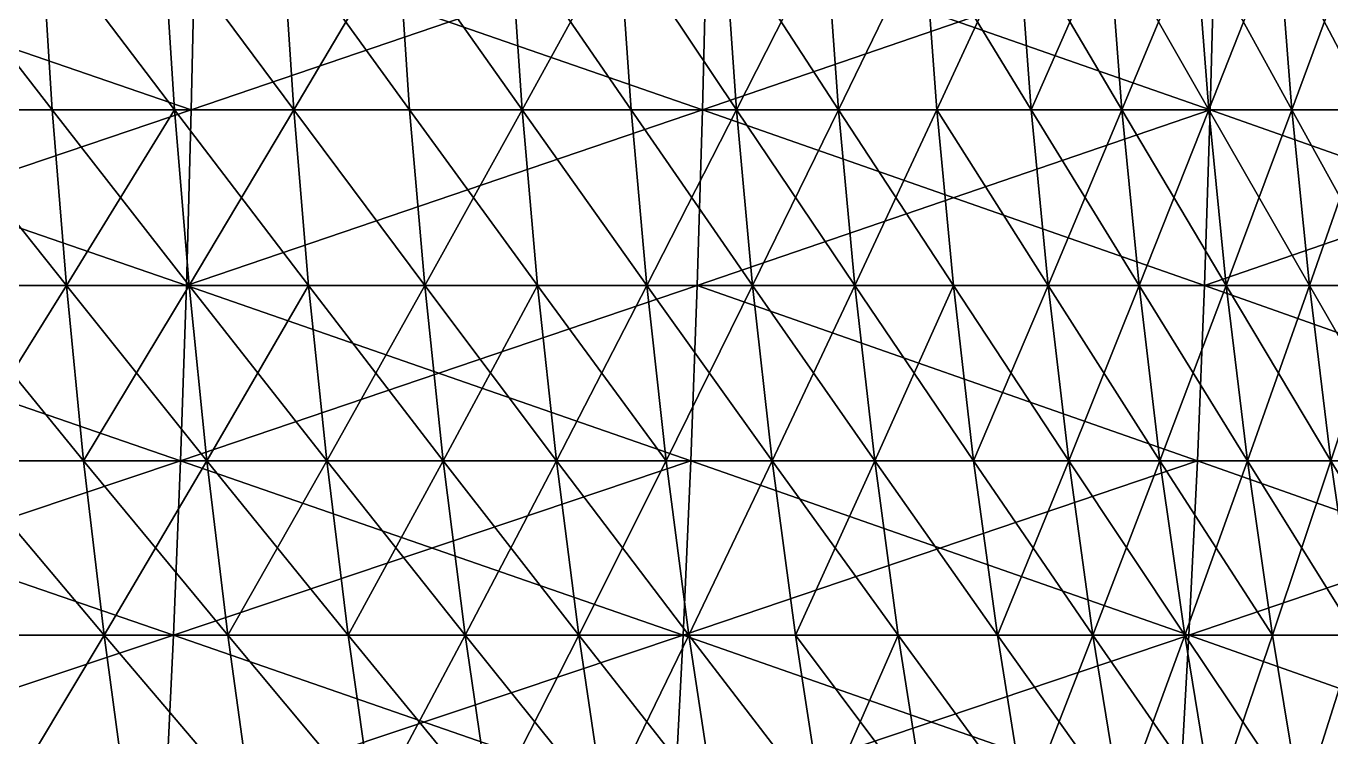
# Model space of a CAD drawing. Header units: millimetres. Extents: x -3250 to 6200, y -3250 to 3250.
# Drawn here: x 4372.6 to 4519.8, y -150.4 to -70.2 of the extents above; entities that cross this region are included whole.
import ezdxf

# ---------------------------------------------------------------- set-up
doc = ezdxf.new("R2010")
doc.units = ezdxf.units.MM
doc.header["$MEASUREMENT"] = 0
doc.layers.add('MESH_3D', color=2, linetype='CONTINUOUS')

msp = doc.modelspace()

# ---------------------------------------------------------------- linework, layer by layer
at = {"layer": 'MESH_3D'}
for points in [[(4333.55, -59.78, 462.35), (4391.24, -79.65, 478.07), (4333.17, -79.65, 464.05)], [(4391.24, -79.65, 26221.93), (4333.55, -59.78, 26237.65), (4333.17, -79.65, 26235.95)], [(4333.55, -59.78, 462.35), (4391.67, -59.78, 476.38), (4391.24, -79.65, 478.07)], [(4391.67, -59.78, 26223.62), (4333.55, -59.78, 26237.65), (4391.24, -79.65, 26221.93)], [(4361.37, -79.65, 2224.46), (4374.29, -59.78, 2239.85), (4360.15, -59.78, 2225.71)], [(4375.54, -79.65, 24461.37), (4360.15, -59.78, 24474.29), (4374.29, -59.78, 24460.15)], [(4375.54, -79.65, 24461.37), (4361.37, -79.65, 24475.54), (4360.15, -59.78, 24474.29)], [(4361.37, -79.65, 2224.46), (4375.54, -79.65, 2238.63), (4374.29, -59.78, 2239.85)], [(4374.29, -59.78, 2239.85), (4389.36, -79.65, 2253.16), (4388.08, -59.78, 2254.34)], [(4375.54, -79.65, 2238.63), (4389.36, -79.65, 2253.16), (4374.29, -59.78, 2239.85)], [(4389.36, -79.65, 24446.84), (4374.29, -59.78, 24460.15), (4388.08, -59.78, 24445.66)], [(4389.36, -79.65, 24446.84), (4375.54, -79.65, 24461.37), (4374.29, -59.78, 24460.15)], [(4388.08, -59.78, 2254.34), (4402.81, -79.65, 2268.02), (4401.5, -59.78, 2269.17)], [(4389.36, -79.65, 2253.16), (4402.81, -79.65, 2268.02), (4388.08, -59.78, 2254.34)], [(4402.81, -79.65, 24431.98), (4388.08, -59.78, 24445.66), (4401.5, -59.78, 24430.83)], [(4402.81, -79.65, 24431.98), (4389.36, -79.65, 24446.84), (4388.08, -59.78, 24445.66)], [(4391.67, -59.78, 476.38), (4448.94, -79.65, 493.53), (4391.24, -79.65, 478.07)], [(4449.41, -59.78, 26208.14), (4391.24, -79.65, 26221.93), (4448.94, -79.65, 26206.47)], [(4449.41, -59.78, 26208.14), (4391.67, -59.78, 26223.62), (4391.24, -79.65, 26221.93)], [(4391.67, -59.78, 476.38), (4449.41, -59.78, 491.86), (4448.94, -79.65, 493.53)], [(4402.81, -79.65, 2268.02), (4414.55, -59.78, 2284.33), (4401.5, -59.78, 2269.17)], [(4415.88, -79.65, 24416.79), (4402.81, -79.65, 24431.98), (4401.5, -59.78, 24430.83)], [(4415.88, -79.65, 24416.79), (4401.5, -59.78, 24430.83), (4414.55, -59.78, 24415.67)], [(4402.81, -79.65, 2268.02), (4415.88, -79.65, 2283.21), (4414.55, -59.78, 2284.33)], [(4414.55, -59.78, 2284.33), (4428.57, -79.65, 2298.73), (4427.21, -59.78, 2299.81)], [(4415.88, -79.65, 2283.21), (4428.57, -79.65, 2298.73), (4414.55, -59.78, 2284.33)], [(4428.57, -79.65, 24401.27), (4414.55, -59.78, 24415.67), (4427.21, -59.78, 24400.19)], [(4428.57, -79.65, 24401.27), (4415.88, -79.65, 24416.79), (4414.55, -59.78, 24415.67)], [(4428.57, -79.65, 2298.73), (4439.49, -59.78, 2315.61), (4427.21, -59.78, 2299.81)], [(4440.87, -79.65, 24385.44), (4427.21, -59.78, 24400.19), (4439.49, -59.78, 24384.39)], [(4440.87, -79.65, 24385.44), (4428.57, -79.65, 24401.27), (4427.21, -59.78, 24400.19)], [(4428.57, -79.65, 2298.73), (4440.87, -79.65, 2314.56), (4439.49, -59.78, 2315.61)], [(4439.49, -59.78, 2315.61), (4452.78, -79.65, 2330.68), (4451.37, -59.78, 2331.7)], [(4440.87, -79.65, 2314.56), (4452.78, -79.65, 2330.68), (4439.49, -59.78, 2315.61)], [(4452.78, -79.65, 24369.32), (4440.87, -79.65, 24385.44), (4439.49, -59.78, 24384.39)], [(4452.78, -79.65, 24369.32), (4439.49, -59.78, 24384.39), (4451.37, -59.78, 24368.3)], [(4449.41, -59.78, 491.86), (4506.24, -79.65, 510.42), (4448.94, -79.65, 493.53)], [(4506.75, -59.78, 26191.24), (4449.41, -59.78, 26208.14), (4448.94, -79.65, 26206.47)], [(4506.75, -59.78, 26191.24), (4448.94, -79.65, 26206.47), (4506.24, -79.65, 26189.58)], [(4449.41, -59.78, 491.86), (4506.75, -59.78, 508.76), (4506.24, -79.65, 510.42)], [(4452.78, -79.65, 2330.68), (4462.84, -59.78, 2348.08), (4451.37, -59.78, 2331.7)], [(4464.28, -79.65, 24352.9), (4451.37, -59.78, 24368.3), (4462.84, -59.78, 24351.92)], [(4464.28, -79.65, 24352.9), (4452.78, -79.65, 24369.32), (4451.37, -59.78, 24368.3)], [(4452.78, -79.65, 2330.68), (4464.28, -79.65, 2347.1), (4462.84, -59.78, 2348.08)], [(4464.28, -79.65, 2347.1), (4473.9, -59.78, 2364.75), (4462.84, -59.78, 2348.08)], [(4473.9, -59.78, 24335.25), (4464.28, -79.65, 24352.9), (4462.84, -59.78, 24351.92)], [(4464.28, -79.65, 2347.1), (4475.36, -79.65, 2363.81), (4473.9, -59.78, 2364.75)], [(4475.36, -79.65, 24336.19), (4464.28, -79.65, 24352.9), (4473.9, -59.78, 24335.25)], [(4475.36, -79.65, 2363.81), (4484.54, -59.78, 2381.69), (4473.9, -59.78, 2364.75)], [(4486.02, -79.65, 24319.22), (4475.36, -79.65, 24336.19), (4473.9, -59.78, 24335.25)], [(4486.02, -79.65, 24319.22), (4473.9, -59.78, 24335.25), (4484.54, -59.78, 24318.31)], [(4475.36, -79.65, 2363.81), (4486.02, -79.65, 2380.78), (4484.54, -59.78, 2381.69)], [(4486.02, -79.65, 2380.78), (4494.76, -59.78, 2398.88), (4484.54, -59.78, 2381.69)], [(4496.26, -79.65, 24301.99), (4486.02, -79.65, 24319.22), (4484.54, -59.78, 24318.31)], [(4496.26, -79.65, 24301.99), (4484.54, -59.78, 24318.31), (4494.76, -59.78, 24301.12)], [(4486.02, -79.65, 2380.78), (4496.26, -79.65, 2398.01), (4494.76, -59.78, 2398.88)], [(4496.26, -79.65, 2398.01), (4504.54, -59.78, 2416.33), (4494.76, -59.78, 2398.88)], [(4506.07, -79.65, 24284.5), (4496.26, -79.65, 24301.99), (4494.76, -59.78, 24301.12)], [(4506.07, -79.65, 24284.5), (4494.76, -59.78, 24301.12), (4504.54, -59.78, 24283.67)], [(4496.26, -79.65, 2398.01), (4506.07, -79.65, 2415.5), (4504.54, -59.78, 2416.33)], [(4506.07, -79.65, 2415.5), (4513.89, -59.78, 2434.01), (4504.54, -59.78, 2416.33)], [(4515.44, -79.65, 24266.78), (4504.54, -59.78, 24283.67), (4513.89, -59.78, 24265.99)], [(4515.44, -79.65, 24266.78), (4506.07, -79.65, 24284.5), (4504.54, -59.78, 24283.67)], [(4506.07, -79.65, 2415.5), (4515.44, -79.65, 2433.22), (4513.89, -59.78, 2434.01)], [(4506.75, -59.78, 508.76), (4563.1, -79.65, 528.74), (4506.24, -79.65, 510.42)], [(4563.1, -79.65, 26171.26), (4506.75, -59.78, 26191.24), (4506.24, -79.65, 26189.58)], [(4506.75, -59.78, 508.76), (4563.66, -59.78, 527.09), (4563.1, -79.65, 528.74)], [(4563.66, -59.78, 26172.91), (4506.75, -59.78, 26191.24), (4563.1, -79.65, 26171.26)], [(4513.89, -59.78, 2434.01), (4524.36, -79.65, 2451.17), (4522.79, -59.78, 2451.92)], [(4515.44, -79.65, 2433.22), (4524.36, -79.65, 2451.17), (4513.89, -59.78, 2434.01)], [(4522.79, -59.78, 24248.08), (4515.44, -79.65, 24266.78), (4513.89, -59.78, 24265.99)], [(4524.36, -79.65, 24248.83), (4515.44, -79.65, 24266.78), (4522.79, -59.78, 24248.08)], [(4333.17, -79.65, 464.05), (4390.69, -99.47, 480.23), (4332.67, -99.47, 466.23)], [(4391.24, -79.65, 26221.93), (4332.67, -99.47, 26233.77), (4390.69, -99.47, 26219.77)], [(4391.24, -79.65, 26221.93), (4333.17, -79.65, 26235.95), (4332.67, -99.47, 26233.77)], [(4333.17, -79.65, 464.05), (4391.24, -79.65, 478.07), (4390.69, -99.47, 480.23)], [(4361.37, -79.65, 2224.46), (4377.14, -99.47, 2237.08), (4375.54, -79.65, 2238.63)], [(4362.92, -99.47, 2222.86), (4377.14, -99.47, 2237.08), (4361.37, -79.65, 2224.46)], [(4377.14, -99.47, 24462.92), (4362.92, -99.47, 24477.14), (4361.37, -79.65, 24475.54)], [(4377.14, -99.47, 24462.92), (4361.37, -79.65, 24475.54), (4375.54, -79.65, 24461.37)], [(4377.14, -99.47, 2237.08), (4389.36, -79.65, 2253.16), (4375.54, -79.65, 2238.63)], [(4390.99, -99.47, 24448.36), (4375.54, -79.65, 24461.37), (4389.36, -79.65, 24446.84)], [(4390.99, -99.47, 24448.36), (4377.14, -99.47, 24462.92), (4375.54, -79.65, 24461.37)], [(4377.14, -99.47, 2237.08), (4390.99, -99.47, 2251.64), (4389.36, -79.65, 2253.16)], [(4390.99, -99.47, 2251.64), (4402.81, -79.65, 2268.02), (4389.36, -79.65, 2253.16)], [(4404.48, -99.47, 24433.46), (4389.36, -79.65, 24446.84), (4402.81, -79.65, 24431.98)], [(4404.48, -99.47, 24433.46), (4390.99, -99.47, 24448.36), (4389.36, -79.65, 24446.84)], [(4390.69, -99.47, 480.23), (4448.94, -79.65, 493.53), (4448.34, -99.47, 495.68)], [(4391.24, -79.65, 478.07), (4448.94, -79.65, 493.53), (4390.69, -99.47, 480.23)], [(4448.94, -79.65, 26206.47), (4390.69, -99.47, 26219.77), (4448.34, -99.47, 26204.32)], [(4448.94, -79.65, 26206.47), (4391.24, -79.65, 26221.93), (4390.69, -99.47, 26219.77)], [(4390.99, -99.47, 2251.64), (4404.48, -99.47, 2266.54), (4402.81, -79.65, 2268.02)], [(4402.81, -79.65, 2268.02), (4417.59, -99.47, 2281.78), (4415.88, -79.65, 2283.21)], [(4404.48, -99.47, 2266.54), (4417.59, -99.47, 2281.78), (4402.81, -79.65, 2268.02)], [(4417.59, -99.47, 24418.22), (4404.48, -99.47, 24433.46), (4402.81, -79.65, 24431.98)], [(4417.59, -99.47, 24418.22), (4402.81, -79.65, 24431.98), (4415.88, -79.65, 24416.79)], [(4417.59, -99.47, 2281.78), (4428.57, -79.65, 2298.73), (4415.88, -79.65, 2283.21)], [(4430.32, -99.47, 24402.66), (4417.59, -99.47, 24418.22), (4415.88, -79.65, 24416.79)], [(4430.32, -99.47, 24402.66), (4415.88, -79.65, 24416.79), (4428.57, -79.65, 24401.27)], [(4417.59, -99.47, 2281.78), (4430.32, -99.47, 2297.34), (4428.57, -79.65, 2298.73)], [(4428.57, -79.65, 2298.73), (4442.66, -99.47, 2313.21), (4440.87, -79.65, 2314.56)], [(4430.32, -99.47, 2297.34), (4442.66, -99.47, 2313.21), (4428.57, -79.65, 2298.73)], [(4442.66, -99.47, 24386.79), (4428.57, -79.65, 24401.27), (4440.87, -79.65, 24385.44)], [(4442.66, -99.47, 24386.79), (4430.32, -99.47, 24402.66), (4428.57, -79.65, 24401.27)], [(4442.66, -99.47, 2313.21), (4452.78, -79.65, 2330.68), (4440.87, -79.65, 2314.56)], [(4454.59, -99.47, 24370.62), (4442.66, -99.47, 24386.79), (4440.87, -79.65, 24385.44)], [(4454.59, -99.47, 24370.62), (4440.87, -79.65, 24385.44), (4452.78, -79.65, 24369.32)], [(4442.66, -99.47, 2313.21), (4454.59, -99.47, 2329.38), (4452.78, -79.65, 2330.68)], [(4448.94, -79.65, 493.53), (4505.58, -99.47, 512.56), (4448.34, -99.47, 495.68)], [(4506.24, -79.65, 26189.58), (4448.94, -79.65, 26206.47), (4448.34, -99.47, 26204.32)], [(4506.24, -79.65, 26189.58), (4448.34, -99.47, 26204.32), (4505.58, -99.47, 26187.44)], [(4448.94, -79.65, 493.53), (4506.24, -79.65, 510.42), (4505.58, -99.47, 512.56)], [(4454.59, -99.47, 2329.38), (4464.28, -79.65, 2347.1), (4452.78, -79.65, 2330.68)], [(4466.12, -99.47, 24354.15), (4454.59, -99.47, 24370.62), (4452.78, -79.65, 24369.32)], [(4466.12, -99.47, 24354.15), (4452.78, -79.65, 24369.32), (4464.28, -79.65, 24352.9)], [(4454.59, -99.47, 2329.38), (4466.12, -99.47, 2345.85), (4464.28, -79.65, 2347.1)], [(4466.12, -99.47, 2345.85), (4475.36, -79.65, 2363.81), (4464.28, -79.65, 2347.1)], [(4477.24, -99.47, 24337.41), (4464.28, -79.65, 24352.9), (4475.36, -79.65, 24336.19)], [(4477.24, -99.47, 24337.41), (4466.12, -99.47, 24354.15), (4464.28, -79.65, 24352.9)], [(4466.12, -99.47, 2345.85), (4477.24, -99.47, 2362.59), (4475.36, -79.65, 2363.81)], [(4475.36, -79.65, 2363.81), (4487.93, -99.47, 2379.61), (4486.02, -79.65, 2380.78)], [(4477.24, -99.47, 2362.59), (4487.93, -99.47, 2379.61), (4475.36, -79.65, 2363.81)], [(4487.93, -99.47, 24320.39), (4475.36, -79.65, 24336.19), (4486.02, -79.65, 24319.22)], [(4487.93, -99.47, 24320.39), (4477.24, -99.47, 24337.41), (4475.36, -79.65, 24336.19)], [(4487.93, -99.47, 2379.61), (4496.26, -79.65, 2398.01), (4486.02, -79.65, 2380.78)], [(4498.2, -99.47, 24303.1), (4486.02, -79.65, 24319.22), (4496.26, -79.65, 24301.99)], [(4498.2, -99.47, 24303.1), (4487.93, -99.47, 24320.39), (4486.02, -79.65, 24319.22)], [(4487.93, -99.47, 2379.61), (4498.2, -99.47, 2396.9), (4496.26, -79.65, 2398.01)], [(4498.2, -99.47, 2396.9), (4506.07, -79.65, 2415.5), (4496.26, -79.65, 2398.01)], [(4508.03, -99.47, 24285.57), (4498.2, -99.47, 24303.1), (4496.26, -79.65, 24301.99)], [(4508.03, -99.47, 24285.57), (4496.26, -79.65, 24301.99), (4506.07, -79.65, 24284.5)], [(4498.2, -99.47, 2396.9), (4508.03, -99.47, 2414.43), (4506.07, -79.65, 2415.5)], [(4506.24, -79.65, 510.42), (4562.39, -99.47, 530.86), (4505.58, -99.47, 512.56)], [(4563.1, -79.65, 26171.26), (4506.24, -79.65, 26189.58), (4505.58, -99.47, 26187.44)], [(4563.1, -79.65, 26171.26), (4505.58, -99.47, 26187.44), (4562.39, -99.47, 26169.14)], [(4508.03, -99.47, 2414.43), (4515.44, -79.65, 2433.22), (4506.07, -79.65, 2415.5)], [(4517.42, -99.47, 24267.8), (4506.07, -79.65, 24284.5), (4515.44, -79.65, 24266.78)], [(4517.42, -99.47, 24267.8), (4508.03, -99.47, 24285.57), (4506.07, -79.65, 24284.5)], [(4506.24, -79.65, 510.42), (4563.1, -79.65, 528.74), (4562.39, -99.47, 530.86)], [(4508.03, -99.47, 2414.43), (4517.42, -99.47, 2432.2), (4515.44, -79.65, 2433.22)], [(4517.42, -99.47, 2432.2), (4524.36, -79.65, 2451.17), (4515.44, -79.65, 2433.22)], [(4526.37, -99.47, 24249.8), (4515.44, -79.65, 24266.78), (4524.36, -79.65, 24248.83)], [(4526.37, -99.47, 24249.8), (4517.42, -99.47, 24267.8), (4515.44, -79.65, 24266.78)], [(4517.42, -99.47, 2432.2), (4526.37, -99.47, 2450.2), (4524.36, -79.65, 2451.17)], [(4332.67, -99.47, 466.23), (4390.01, -119.23, 482.87), (4332.06, -119.23, 468.88)], [(4390.01, -119.23, 26217.13), (4332.67, -99.47, 26233.77), (4332.06, -119.23, 26231.12)], [(4332.67, -99.47, 466.23), (4390.69, -99.47, 480.23), (4390.01, -119.23, 482.87)], [(4390.69, -99.47, 26219.77), (4332.67, -99.47, 26233.77), (4390.01, -119.23, 26217.13)], [(4364.83, -119.23, 2220.91), (4377.14, -99.47, 2237.08), (4362.92, -99.47, 2222.86)], [(4379.09, -119.23, 24464.83), (4364.83, -119.23, 24479.09), (4362.92, -99.47, 24477.14)], [(4379.09, -119.23, 24464.83), (4362.92, -99.47, 24477.14), (4377.14, -99.47, 24462.92)], [(4364.83, -119.23, 2220.91), (4379.09, -119.23, 2235.17), (4377.14, -99.47, 2237.08)], [(4379.09, -119.23, 2235.17), (4390.99, -99.47, 2251.64), (4377.14, -99.47, 2237.08)], [(4392.99, -119.23, 24450.22), (4377.14, -99.47, 24462.92), (4390.99, -99.47, 24448.36)], [(4392.99, -119.23, 24450.22), (4379.09, -119.23, 24464.83), (4377.14, -99.47, 24462.92)], [(4379.09, -119.23, 2235.17), (4392.99, -119.23, 2249.78), (4390.99, -99.47, 2251.64)], [(4390.69, -99.47, 480.23), (4447.6, -119.23, 498.3), (4390.01, -119.23, 482.87)], [(4448.34, -99.47, 26204.32), (4390.69, -99.47, 26219.77), (4390.01, -119.23, 26217.13)], [(4448.34, -99.47, 26204.32), (4390.01, -119.23, 26217.13), (4447.6, -119.23, 26201.7)], [(4390.69, -99.47, 480.23), (4448.34, -99.47, 495.68), (4447.6, -119.23, 498.3)], [(4392.99, -119.23, 2249.78), (4404.48, -99.47, 2266.54), (4390.99, -99.47, 2251.64)], [(4406.52, -119.23, 24435.26), (4390.99, -99.47, 24448.36), (4404.48, -99.47, 24433.46)], [(4406.52, -119.23, 24435.26), (4392.99, -119.23, 24450.22), (4390.99, -99.47, 24448.36)], [(4392.99, -119.23, 2249.78), (4406.52, -119.23, 2264.74), (4404.48, -99.47, 2266.54)], [(4406.52, -119.23, 2264.74), (4417.59, -99.47, 2281.78), (4404.48, -99.47, 2266.54)], [(4419.68, -119.23, 24419.97), (4404.48, -99.47, 24433.46), (4417.59, -99.47, 24418.22)], [(4419.68, -119.23, 24419.97), (4406.52, -119.23, 24435.26), (4404.48, -99.47, 24433.46)], [(4406.52, -119.23, 2264.74), (4419.68, -119.23, 2280.03), (4417.59, -99.47, 2281.78)], [(4419.68, -119.23, 2280.03), (4430.32, -99.47, 2297.34), (4417.59, -99.47, 2281.78)], [(4432.45, -119.23, 24404.36), (4419.68, -119.23, 24419.97), (4417.59, -99.47, 24418.22)], [(4432.45, -119.23, 24404.36), (4417.59, -99.47, 24418.22), (4430.32, -99.47, 24402.66)], [(4419.68, -119.23, 2280.03), (4432.45, -119.23, 2295.64), (4430.32, -99.47, 2297.34)], [(4432.45, -119.23, 2295.64), (4442.66, -99.47, 2313.21), (4430.32, -99.47, 2297.34)], [(4444.83, -119.23, 24388.44), (4430.32, -99.47, 24402.66), (4442.66, -99.47, 24386.79)], [(4444.83, -119.23, 24388.44), (4432.45, -119.23, 24404.36), (4430.32, -99.47, 24402.66)], [(4432.45, -119.23, 2295.64), (4444.83, -119.23, 2311.56), (4442.66, -99.47, 2313.21)], [(4444.83, -119.23, 2311.56), (4454.59, -99.47, 2329.38), (4442.66, -99.47, 2313.21)], [(4456.81, -119.23, 24372.21), (4442.66, -99.47, 24386.79), (4454.59, -99.47, 24370.62)], [(4456.81, -119.23, 24372.21), (4444.83, -119.23, 24388.44), (4442.66, -99.47, 24386.79)], [(4444.83, -119.23, 2311.56), (4456.81, -119.23, 2327.79), (4454.59, -99.47, 2329.38)], [(4448.34, -99.47, 495.68), (4504.78, -119.23, 515.16), (4447.6, -119.23, 498.3)], [(4504.78, -119.23, 26184.84), (4448.34, -99.47, 26204.32), (4447.6, -119.23, 26201.7)], [(4448.34, -99.47, 495.68), (4505.58, -99.47, 512.56), (4504.78, -119.23, 515.16)], [(4505.58, -99.47, 26187.44), (4448.34, -99.47, 26204.32), (4504.78, -119.23, 26184.84)], [(4456.81, -119.23, 2327.79), (4466.12, -99.47, 2345.85), (4454.59, -99.47, 2329.38)], [(4468.37, -119.23, 24355.69), (4454.59, -99.47, 24370.62), (4466.12, -99.47, 24354.15)], [(4468.37, -119.23, 24355.69), (4456.81, -119.23, 24372.21), (4454.59, -99.47, 24370.62)], [(4456.81, -119.23, 2327.79), (4468.37, -119.23, 2344.31), (4466.12, -99.47, 2345.85)], [(4468.37, -119.23, 2344.31), (4477.24, -99.47, 2362.59), (4466.12, -99.47, 2345.85)], [(4479.53, -119.23, 24338.88), (4466.12, -99.47, 24354.15), (4477.24, -99.47, 24337.41)], [(4479.53, -119.23, 24338.88), (4468.37, -119.23, 24355.69), (4466.12, -99.47, 24354.15)], [(4468.37, -119.23, 2344.31), (4479.53, -119.23, 2361.12), (4477.24, -99.47, 2362.59)], [(4479.53, -119.23, 2361.12), (4487.93, -99.47, 2379.61), (4477.24, -99.47, 2362.59)], [(4490.26, -119.23, 24321.81), (4479.53, -119.23, 24338.88), (4477.24, -99.47, 24337.41)], [(4490.26, -119.23, 24321.81), (4477.24, -99.47, 24337.41), (4487.93, -99.47, 24320.39)], [(4479.53, -119.23, 2361.12), (4490.26, -119.23, 2378.19), (4487.93, -99.47, 2379.61)], [(4490.26, -119.23, 2378.19), (4498.2, -99.47, 2396.9), (4487.93, -99.47, 2379.61)], [(4500.56, -119.23, 24304.47), (4487.93, -99.47, 24320.39), (4498.2, -99.47, 24303.1)], [(4500.56, -119.23, 24304.47), (4490.26, -119.23, 24321.81), (4487.93, -99.47, 24320.39)], [(4490.26, -119.23, 2378.19), (4500.56, -119.23, 2395.53), (4498.2, -99.47, 2396.9)], [(4500.56, -119.23, 2395.53), (4508.03, -99.47, 2414.43), (4498.2, -99.47, 2396.9)], [(4510.42, -119.23, 24286.88), (4498.2, -99.47, 24303.1), (4508.03, -99.47, 24285.57)], [(4510.42, -119.23, 24286.88), (4500.56, -119.23, 24304.47), (4498.2, -99.47, 24303.1)], [(4500.56, -119.23, 2395.53), (4510.42, -119.23, 2413.12), (4508.03, -99.47, 2414.43)], [(4505.58, -99.47, 512.56), (4561.52, -119.23, 533.44), (4504.78, -119.23, 515.16)], [(4561.52, -119.23, 26166.56), (4505.58, -99.47, 26187.44), (4504.78, -119.23, 26184.84)], [(4505.58, -99.47, 512.56), (4562.39, -99.47, 530.86), (4561.52, -119.23, 533.44)], [(4562.39, -99.47, 26169.14), (4505.58, -99.47, 26187.44), (4561.52, -119.23, 26166.56)], [(4510.42, -119.23, 2413.12), (4517.42, -99.47, 2432.2), (4508.03, -99.47, 2414.43)], [(4519.85, -119.23, 24269.04), (4508.03, -99.47, 24285.57), (4517.42, -99.47, 24267.8)], [(4519.85, -119.23, 24269.04), (4510.42, -119.23, 24286.88), (4508.03, -99.47, 24285.57)], [(4510.42, -119.23, 2413.12), (4519.85, -119.23, 2430.96), (4517.42, -99.47, 2432.2)], [(4519.85, -119.23, 2430.96), (4526.37, -99.47, 2450.2), (4517.42, -99.47, 2432.2)], [(4528.83, -119.23, 24250.98), (4519.85, -119.23, 24269.04), (4517.42, -99.47, 24267.8)], [(4528.83, -119.23, 24250.98), (4517.42, -99.47, 24267.8), (4526.37, -99.47, 24249.8)], [(4519.85, -119.23, 2430.96), (4528.83, -119.23, 2449.02), (4526.37, -99.47, 2450.2)], [(4331.35, -138.92, 472.02), (4390.01, -119.23, 482.87), (4389.22, -138.92, 485.99)], [(4332.06, -119.23, 468.88), (4390.01, -119.23, 482.87), (4331.35, -138.92, 472.02)], [(4389.22, -138.92, 26214.01), (4332.06, -119.23, 26231.12), (4331.35, -138.92, 26227.98)], [(4390.01, -119.23, 26217.13), (4332.06, -119.23, 26231.12), (4389.22, -138.92, 26214.01)], [(4364.83, -119.23, 2220.91), (4381.39, -138.92, 2232.92), (4379.09, -119.23, 2235.17)], [(4367.08, -138.92, 2218.61), (4381.39, -138.92, 2232.92), (4364.83, -119.23, 2220.91)], [(4381.39, -138.92, 24467.08), (4367.08, -138.92, 24481.39), (4364.83, -119.23, 24479.09)], [(4381.39, -138.92, 24467.08), (4364.83, -119.23, 24479.09), (4379.09, -119.23, 24464.83)], [(4381.39, -138.92, 2232.92), (4392.99, -119.23, 2249.78), (4379.09, -119.23, 2235.17)], [(4395.35, -138.92, 24452.4), (4381.39, -138.92, 24467.08), (4379.09, -119.23, 24464.83)], [(4395.35, -138.92, 24452.4), (4379.09, -119.23, 24464.83), (4392.99, -119.23, 24450.22)], [(4381.39, -138.92, 2232.92), (4395.35, -138.92, 2247.6), (4392.99, -119.23, 2249.78)], [(4390.01, -119.23, 482.87), (4446.73, -138.92, 501.4), (4389.22, -138.92, 485.99)], [(4447.6, -119.23, 26201.7), (4390.01, -119.23, 26217.13), (4389.22, -138.92, 26214.01)], [(4447.6, -119.23, 26201.7), (4389.22, -138.92, 26214.01), (4446.73, -138.92, 26198.6)], [(4390.01, -119.23, 482.87), (4447.6, -119.23, 498.3), (4446.73, -138.92, 501.4)], [(4395.35, -138.92, 2247.6), (4406.52, -119.23, 2264.74), (4392.99, -119.23, 2249.78)], [(4408.94, -138.92, 24437.39), (4392.99, -119.23, 24450.22), (4406.52, -119.23, 24435.26)], [(4408.94, -138.92, 24437.39), (4395.35, -138.92, 24452.4), (4392.99, -119.23, 24450.22)], [(4395.35, -138.92, 2247.6), (4408.94, -138.92, 2262.61), (4406.52, -119.23, 2264.74)], [(4408.94, -138.92, 2262.61), (4419.68, -119.23, 2280.03), (4406.52, -119.23, 2264.74)], [(4422.15, -138.92, 24422.04), (4406.52, -119.23, 24435.26), (4419.68, -119.23, 24419.97)], [(4422.15, -138.92, 24422.04), (4408.94, -138.92, 24437.39), (4406.52, -119.23, 24435.26)], [(4408.94, -138.92, 2262.61), (4422.15, -138.92, 2277.96), (4419.68, -119.23, 2280.03)], [(4422.15, -138.92, 2277.96), (4432.45, -119.23, 2295.64), (4419.68, -119.23, 2280.03)], [(4434.97, -138.92, 24406.37), (4422.15, -138.92, 24422.04), (4419.68, -119.23, 24419.97)], [(4434.97, -138.92, 24406.37), (4419.68, -119.23, 24419.97), (4432.45, -119.23, 24404.36)], [(4422.15, -138.92, 2277.96), (4434.97, -138.92, 2293.63), (4432.45, -119.23, 2295.64)], [(4434.97, -138.92, 2293.63), (4444.83, -119.23, 2311.56), (4432.45, -119.23, 2295.64)], [(4447.39, -138.92, 24390.38), (4432.45, -119.23, 24404.36), (4444.83, -119.23, 24388.44)], [(4447.39, -138.92, 24390.38), (4434.97, -138.92, 24406.37), (4432.45, -119.23, 24404.36)], [(4434.97, -138.92, 2293.63), (4447.39, -138.92, 2309.62), (4444.83, -119.23, 2311.56)], [(4447.39, -138.92, 2309.62), (4456.81, -119.23, 2327.79), (4444.83, -119.23, 2311.56)], [(4456.81, -119.23, 24372.21), (4447.39, -138.92, 24390.38), (4444.83, -119.23, 24388.44)], [(4447.6, -119.23, 498.3), (4503.83, -138.92, 518.24), (4446.73, -138.92, 501.4)], [(4504.78, -119.23, 26184.84), (4446.73, -138.92, 26198.6), (4503.83, -138.92, 26181.76)], [(4504.78, -119.23, 26184.84), (4447.6, -119.23, 26201.7), (4446.73, -138.92, 26198.6)], [(4447.39, -138.92, 2309.62), (4459.42, -138.92, 2325.91), (4456.81, -119.23, 2327.79)], [(4459.42, -138.92, 24374.09), (4447.39, -138.92, 24390.38), (4456.81, -119.23, 24372.21)], [(4447.6, -119.23, 498.3), (4504.78, -119.23, 515.16), (4503.83, -138.92, 518.24)], [(4459.42, -138.92, 2325.91), (4468.37, -119.23, 2344.31), (4456.81, -119.23, 2327.79)], [(4471.03, -138.92, 24357.5), (4456.81, -119.23, 24372.21), (4468.37, -119.23, 24355.69)], [(4471.03, -138.92, 24357.5), (4459.42, -138.92, 24374.09), (4456.81, -119.23, 24372.21)], [(4459.42, -138.92, 2325.91), (4471.03, -138.92, 2342.5), (4468.37, -119.23, 2344.31)], [(4468.37, -119.23, 2344.31), (4482.23, -138.92, 2359.37), (4479.53, -119.23, 2361.12)], [(4471.03, -138.92, 2342.5), (4482.23, -138.92, 2359.37), (4468.37, -119.23, 2344.31)], [(4482.23, -138.92, 24340.63), (4468.37, -119.23, 24355.69), (4479.53, -119.23, 24338.88)], [(4482.23, -138.92, 24340.63), (4471.03, -138.92, 24357.5), (4468.37, -119.23, 24355.69)], [(4482.23, -138.92, 2359.37), (4490.26, -119.23, 2378.19), (4479.53, -119.23, 2361.12)], [(4493, -138.92, 24323.49), (4479.53, -119.23, 24338.88), (4490.26, -119.23, 24321.81)], [(4493, -138.92, 24323.49), (4482.23, -138.92, 24340.63), (4479.53, -119.23, 24338.88)], [(4482.23, -138.92, 2359.37), (4493, -138.92, 2376.51), (4490.26, -119.23, 2378.19)], [(4493, -138.92, 2376.51), (4500.56, -119.23, 2395.53), (4490.26, -119.23, 2378.19)], [(4503.35, -138.92, 24306.08), (4490.26, -119.23, 24321.81), (4500.56, -119.23, 24304.47)], [(4503.35, -138.92, 24306.08), (4493, -138.92, 24323.49), (4490.26, -119.23, 24321.81)], [(4493, -138.92, 2376.51), (4503.35, -138.92, 2393.92), (4500.56, -119.23, 2395.53)], [(4503.35, -138.92, 2393.92), (4510.42, -119.23, 2413.12), (4500.56, -119.23, 2395.53)], [(4513.25, -138.92, 24288.42), (4503.35, -138.92, 24306.08), (4500.56, -119.23, 24304.47)], [(4513.25, -138.92, 24288.42), (4500.56, -119.23, 24304.47), (4510.42, -119.23, 24286.88)], [(4503.35, -138.92, 2393.92), (4513.25, -138.92, 2411.58), (4510.42, -119.23, 2413.12)], [(4503.83, -138.92, 518.24), (4561.52, -119.23, 533.44), (4560.5, -138.92, 536.5)], [(4504.78, -119.23, 515.16), (4561.52, -119.23, 533.44), (4503.83, -138.92, 518.24)], [(4560.5, -138.92, 26163.5), (4504.78, -119.23, 26184.84), (4503.83, -138.92, 26181.76)], [(4561.52, -119.23, 26166.56), (4504.78, -119.23, 26184.84), (4560.5, -138.92, 26163.5)], [(4513.25, -138.92, 2411.58), (4519.85, -119.23, 2430.96), (4510.42, -119.23, 2413.12)], [(4522.71, -138.92, 24270.51), (4510.42, -119.23, 24286.88), (4519.85, -119.23, 24269.04)], [(4522.71, -138.92, 24270.51), (4513.25, -138.92, 24288.42), (4510.42, -119.23, 24286.88)], [(4513.25, -138.92, 2411.58), (4522.71, -138.92, 2429.49), (4519.85, -119.23, 2430.96)], [(4519.85, -119.23, 2430.96), (4531.73, -138.92, 2447.62), (4528.83, -119.23, 2449.02)], [(4522.71, -138.92, 2429.49), (4531.73, -138.92, 2447.62), (4519.85, -119.23, 2430.96)], [(4528.83, -119.23, 24250.98), (4522.71, -138.92, 24270.51), (4519.85, -119.23, 24269.04)], [(4331.35, -138.92, 472.02), (4388.3, -158.52, 489.59), (4330.52, -158.52, 475.64)], [(4389.22, -138.92, 26214.01), (4330.52, -158.52, 26224.36), (4388.3, -158.52, 26210.41)], [(4389.22, -138.92, 26214.01), (4331.35, -138.92, 26227.98), (4330.52, -158.52, 26224.36)], [(4331.35, -138.92, 472.02), (4389.22, -138.92, 485.99), (4388.3, -158.52, 489.59)], [(4369.66, -158.52, 2215.95), (4381.39, -138.92, 2232.92), (4367.08, -138.92, 2218.61)], [(4381.39, -138.92, 24467.08), (4369.66, -158.52, 24484.05), (4367.08, -138.92, 24481.39)], [(4369.66, -158.52, 2215.95), (4384.05, -158.52, 2230.34), (4381.39, -138.92, 2232.92)], [(4384.05, -158.52, 24469.66), (4369.66, -158.52, 24484.05), (4381.39, -138.92, 24467.08)], [(4381.39, -138.92, 2232.92), (4398.07, -158.52, 2245.07), (4395.35, -138.92, 2247.6)], [(4384.05, -158.52, 2230.34), (4398.07, -158.52, 2245.07), (4381.39, -138.92, 2232.92)], [(4398.07, -158.52, 24454.93), (4384.05, -158.52, 24469.66), (4381.39, -138.92, 24467.08)], [(4398.07, -158.52, 24454.93), (4381.39, -138.92, 24467.08), (4395.35, -138.92, 24452.4)], [(4389.22, -138.92, 485.99), (4445.72, -158.52, 504.97), (4388.3, -158.52, 489.59)], [(4446.73, -138.92, 26198.6), (4388.3, -158.52, 26210.41), (4445.72, -158.52, 26195.03)], [(4446.73, -138.92, 26198.6), (4389.22, -138.92, 26214.01), (4388.3, -158.52, 26210.41)], [(4389.22, -138.92, 485.99), (4446.73, -138.92, 501.4), (4445.72, -158.52, 504.97)], [(4395.35, -138.92, 2247.6), (4411.72, -158.52, 2260.16), (4408.94, -138.92, 2262.61)], [(4398.07, -158.52, 2245.07), (4411.72, -158.52, 2260.16), (4395.35, -138.92, 2247.6)], [(4411.72, -158.52, 24439.84), (4398.07, -158.52, 24454.93), (4395.35, -138.92, 24452.4)], [(4411.72, -158.52, 24439.84), (4395.35, -138.92, 24452.4), (4408.94, -138.92, 24437.39)], [(4411.72, -158.52, 2260.16), (4422.15, -138.92, 2277.96), (4408.94, -138.92, 2262.61)], [(4424.99, -158.52, 24424.43), (4411.72, -158.52, 24439.84), (4408.94, -138.92, 24437.39)], [(4424.99, -158.52, 24424.43), (4408.94, -138.92, 24437.39), (4422.15, -138.92, 24422.04)], [(4411.72, -158.52, 2260.16), (4424.99, -158.52, 2275.57), (4422.15, -138.92, 2277.96)], [(4422.15, -138.92, 2277.96), (4437.87, -158.52, 2291.32), (4434.97, -138.92, 2293.63)], [(4424.99, -158.52, 2275.57), (4437.87, -158.52, 2291.32), (4422.15, -138.92, 2277.96)], [(4434.97, -138.92, 24406.37), (4424.99, -158.52, 24424.43), (4422.15, -138.92, 24422.04)], [(4437.87, -158.52, 24408.68), (4424.99, -158.52, 24424.43), (4434.97, -138.92, 24406.37)], [(4437.87, -158.52, 2291.32), (4447.39, -138.92, 2309.62), (4434.97, -138.92, 2293.63)], [(4450.35, -158.52, 24392.62), (4434.97, -138.92, 24406.37), (4447.39, -138.92, 24390.38)], [(4450.35, -158.52, 24392.62), (4437.87, -158.52, 24408.68), (4434.97, -138.92, 24406.37)], [(4437.87, -158.52, 2291.32), (4450.35, -158.52, 2307.38), (4447.39, -138.92, 2309.62)], [(4446.73, -138.92, 501.4), (4502.74, -158.52, 521.78), (4445.72, -158.52, 504.97)], [(4503.83, -138.92, 26181.76), (4446.73, -138.92, 26198.6), (4445.72, -158.52, 26195.03)], [(4503.83, -138.92, 26181.76), (4445.72, -158.52, 26195.03), (4502.74, -158.52, 26178.22)], [(4446.73, -138.92, 501.4), (4503.83, -138.92, 518.24), (4502.74, -158.52, 521.78)], [(4447.39, -138.92, 2309.62), (4462.43, -158.52, 2323.75), (4459.42, -138.92, 2325.91)], [(4450.35, -158.52, 2307.38), (4462.43, -158.52, 2323.75), (4447.39, -138.92, 2309.62)], [(4462.43, -158.52, 24376.25), (4450.35, -158.52, 24392.62), (4447.39, -138.92, 24390.38)], [(4462.43, -158.52, 24376.25), (4447.39, -138.92, 24390.38), (4459.42, -138.92, 24374.09)], [(4462.43, -158.52, 2323.75), (4471.03, -138.92, 2342.5), (4459.42, -138.92, 2325.91)], [(4474.1, -158.52, 24359.59), (4462.43, -158.52, 24376.25), (4459.42, -138.92, 24374.09)], [(4474.1, -158.52, 24359.59), (4459.42, -138.92, 24374.09), (4471.03, -138.92, 24357.5)], [(4462.43, -158.52, 2323.75), (4474.1, -158.52, 2340.41), (4471.03, -138.92, 2342.5)], [(4471.03, -138.92, 2342.5), (4485.35, -158.52, 2357.36), (4482.23, -138.92, 2359.37)], [(4474.1, -158.52, 2340.41), (4485.35, -158.52, 2357.36), (4471.03, -138.92, 2342.5)], [(4485.35, -158.52, 24342.64), (4471.03, -138.92, 24357.5), (4482.23, -138.92, 24340.63)], [(4485.35, -158.52, 24342.64), (4474.1, -158.52, 24359.59), (4471.03, -138.92, 24357.5)], [(4485.35, -158.52, 2357.36), (4493, -138.92, 2376.51), (4482.23, -138.92, 2359.37)], [(4496.17, -158.52, 24325.42), (4485.35, -158.52, 24342.64), (4482.23, -138.92, 24340.63)], [(4496.17, -158.52, 24325.42), (4482.23, -138.92, 24340.63), (4493, -138.92, 24323.49)], [(4485.35, -158.52, 2357.36), (4496.17, -158.52, 2374.58), (4493, -138.92, 2376.51)], [(4496.17, -158.52, 2374.58), (4503.35, -138.92, 2393.92), (4493, -138.92, 2376.51)], [(4506.56, -158.52, 24307.93), (4493, -138.92, 24323.49), (4503.35, -138.92, 24306.08)], [(4506.56, -158.52, 24307.93), (4496.17, -158.52, 24325.42), (4493, -138.92, 24323.49)], [(4496.17, -158.52, 2374.58), (4506.56, -158.52, 2392.07), (4503.35, -138.92, 2393.92)], [(4503.83, -138.92, 518.24), (4559.32, -158.52, 540.01), (4502.74, -158.52, 521.78)], [(4560.5, -138.92, 26163.5), (4502.74, -158.52, 26178.22), (4559.32, -158.52, 26159.99)], [(4560.5, -138.92, 26163.5), (4503.83, -138.92, 26181.76), (4502.74, -158.52, 26178.22)], [(4506.56, -158.52, 2392.07), (4513.25, -138.92, 2411.58), (4503.35, -138.92, 2393.92)], [(4516.51, -158.52, 24290.19), (4506.56, -158.52, 24307.93), (4503.35, -138.92, 24306.08)], [(4516.51, -158.52, 24290.19), (4503.35, -138.92, 24306.08), (4513.25, -138.92, 24288.42)], [(4503.83, -138.92, 518.24), (4560.5, -138.92, 536.5), (4559.32, -158.52, 540.01)], [(4506.56, -158.52, 2392.07), (4516.51, -158.52, 2409.81), (4513.25, -138.92, 2411.58)], [(4516.51, -158.52, 2409.81), (4522.71, -138.92, 2429.49), (4513.25, -138.92, 2411.58)], [(4522.71, -138.92, 24270.51), (4516.51, -158.52, 24290.19), (4513.25, -138.92, 24288.42)], [(4516.51, -158.52, 2409.81), (4526.01, -158.52, 2427.8), (4522.71, -138.92, 2429.49)], [(4526.01, -158.52, 24272.2), (4516.51, -158.52, 24290.19), (4522.71, -138.92, 24270.51)]]:
    msp.add_3dface(points, dxfattribs=at)

doc.saveas('drawing.dxf')
